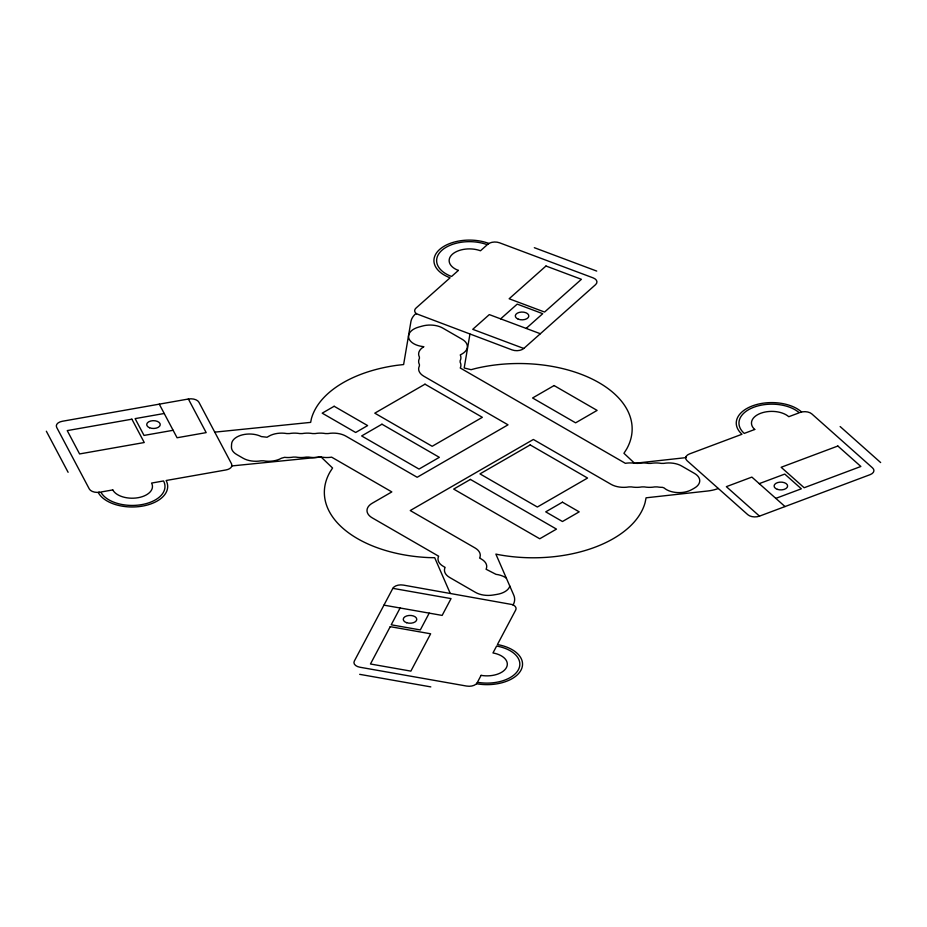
<?xml version="1.0" encoding="UTF-8"?>
<svg xmlns="http://www.w3.org/2000/svg" width="927" height="927" viewBox="0 0 927 927"><rect width="100%" height="100%" fill="white"/><g stroke="black" fill="none" stroke-linecap="round" stroke-linejoin="round"><path stroke-width="1.39" d="M231.924 465.366A8.447 4.878 0 0 1 225.945 469.954L166.13 480.51A35.504 20.498 0 0 1 142.561 506.096A35.504 20.498 0 0 1 98.239 492.492L99.849 492.202A8.447 4.878 0 0 1 89.293 488.969L56.674 427.37A8.447 4.878 0 0 1 62.294 421.275L188.378 399.016A8.447 4.878 0 0 1 198.934 402.26L231.553 463.859L231.831 465.933L321.066 456.988L332.561 468.019L329.896 472.191A113.256 65.388 0 0 0 428.726 557.59L434.705 557.73L450.232 593.373M469.943 334.102L464.184 367.984L471.078 369.688L475.551 368.494A113.256 65.388 0 0 1 595.771 380.893A113.256 65.388 0 0 1 626.606 449.12L623.941 453.291L634.624 463.303L685.713 457.66L685.864 456.999M509.804 586.073L509.63 586.664A17.914 10.348 0 0 1 496.976 594.392L493.025 595.041A17.914 10.348 0 0 1 475.505 592.388L449.688 577.486A17.914 10.348 0 0 1 444.786 568.147L445.111 567.394L443.233 566.304A17.914 10.348 0 0 1 438.332 556.976L438.656 556.212L372.237 517.857A17.914 10.348 0 0 1 372.237 503.234L391.831 491.913L331.623 457.15L330.302 457.335A17.914 10.348 0 0 1 321.611 457.092L319.108 457.092A17.914 10.348 0 0 1 308.703 457.092L306.2 457.092A17.914 10.348 0 0 1 295.794 457.092L293.28 457.092A17.914 10.348 0 0 1 284.589 457.335L281.391 458.239A17.914 10.348 0 0 1 263.523 460.823L261.008 460.823A17.914 10.348 0 0 1 243.141 458.239L236.686 454.508A17.914 10.348 0 0 1 231.449 446.86L231.599 444.021A17.914 10.348 0 0 1 242.376 434.867A17.914 10.348 0 0 1 261.321 436.582L267.08 437.243L268.957 436.153A17.914 10.348 0 0 1 286.825 433.569L289.34 433.569A17.914 10.348 0 0 1 299.734 433.569L302.248 433.569A17.914 10.348 0 0 1 312.654 433.569L315.157 433.569A17.914 10.348 0 0 1 325.562 433.569L328.065 433.569A17.914 10.348 0 0 1 345.933 436.153L417.173 477.278L508.019 424.833L423.871 376.246A17.914 10.348 0 0 1 419.398 365.933L419.398 364.485A17.914 10.348 0 0 1 419.398 358.482L419.398 357.034A17.914 10.348 0 0 1 423.871 346.71L422.353 346.489A17.914 10.348 0 0 1 408.656 337.579A17.914 10.348 0 0 1 418.575 327.127L422.202 326.107A17.914 10.348 0 0 1 442.758 328.077L462.121 339.259A17.914 10.348 0 0 1 462.121 353.894L460.244 354.971L460.568 355.736A17.914 10.348 0 0 1 460.14 360.754L460.14 362.202A17.914 10.348 0 0 1 460.568 367.231L460.244 367.984L625.366 463.326L626.687 463.129A17.914 10.348 0 0 1 633.674 463.129L634.589 463.268M392.839 588.344L354.299 661.136A8.447 4.878 0 0 0 359.908 667.231L466.594 686.061A8.447 4.878 0 0 0 477.15 682.828L476.663 683.755A35.504 20.498 0 0 0 520.986 670.151A35.504 20.498 0 0 0 497.417 644.555L515.702 610.024A8.447 4.878 0 0 0 512.469 604.601L403.396 585.099A8.447 4.878 0 0 0 392.839 588.344L451.043 598.61L442.144 615.412L383.952 605.146M400.116 607.996L391.217 624.798L420.313 629.931L429.213 613.129M500.65 318.853L517.22 304.114L542.735 313.685L526.165 328.413M523.778 348.471L595.586 284.624A8.447 4.878 0 0 0 593.106 277.868L499.526 242.793A8.447 4.878 0 0 0 487.834 244.23L488.761 243.407A35.504 20.498 0 0 0 439.653 249.433A35.504 20.498 0 0 0 450.093 277.787L416.026 308.065A8.447 4.878 0 0 0 416.547 313.801L512.086 349.896A8.447 4.878 0 0 0 523.778 348.471L472.735 329.328L489.305 314.601L540.348 333.732M759.236 483.639L784.763 474.079L801.334 488.807L775.818 498.378M759.503 516.13L870.082 474.67A8.447 4.878 0 0 0 872.562 467.915L811.797 413.894A8.447 4.878 0 0 0 800.105 412.457L801.531 411.924A35.504 20.498 0 0 0 752.423 405.899A35.504 20.498 0 0 0 741.982 434.253L689.526 453.917A8.447 4.878 0 0 0 687.046 460.673L747.811 514.694A8.447 4.878 0 0 0 759.503 516.13L726.351 486.663L751.878 477.092L785.018 506.559M718.344 488.494L715.922 489.317A30.429 17.567 0 0 1 707.498 491.02L646.084 497.811L645.099 502.631A113.256 65.388 0 0 1 498.239 554.589L495.864 554.091L513.732 595.088A30.429 17.567 0 0 1 513.755 603.616L513.083 604.891L512.469 604.601M214.763 432.144L310.649 422.376L311.402 418.68A113.256 65.388 0 0 1 396.826 365.331L403.616 364.543L410.916 321.611A30.429 17.567 0 0 1 415.887 313.569L416.547 313.801M164.23 413.488L135.122 418.622L144.021 435.423L173.117 430.29M634.763 463.291L637.892 463.384A17.914 10.348 0 0 1 648.297 463.384L650.8 463.384A17.914 10.348 0 0 1 661.206 463.384L663.709 463.384A17.914 10.348 0 0 1 681.577 465.968L694.485 473.419A17.914 10.348 0 0 1 694.346 488.135A56.663 32.712 0 0 1 690.302 490.348A17.914 10.348 0 0 1 664.08 487.926L662.457 487.347A17.914 10.348 0 0 1 657.255 486.907L654.752 486.907A17.914 10.348 0 0 1 644.346 486.907L641.843 486.907A17.914 10.348 0 0 1 631.438 486.907L628.935 486.907A17.914 10.348 0 0 1 611.055 484.323L533.361 439.468L410.244 510.545L475.03 547.95A17.914 10.348 0 0 1 479.931 557.278L479.607 558.042L481.484 559.132A17.914 10.348 0 0 1 486.385 568.46L486.061 569.224L495.991 574.334A17.914 10.348 0 0 1 506.212 578.042L506.362 578.147M359.676 674.335L430.812 686.895M534.334 247.694L596.71 271.078M840.14 426.547L880.65 462.561M188.378 399.016L206.176 432.619L177.08 437.753L159.282 404.16M46.35 431.229L68.1 472.295M390.232 626.664L370.464 663.999L410.87 671.125L430.638 633.79L390.232 626.664M481.101 675.354L477.451 682.272A32.793 18.934 0 0 0 518.402 669.7A32.793 18.934 0 0 0 496.629 646.049L492.967 652.956A20.29 11.715 0 0 1 506.432 667.579A20.29 11.715 0 0 1 481.101 675.354M458.378 270.417L451.565 276.478A32.793 18.934 0 0 1 441.924 250.278A32.793 18.934 0 0 1 487.289 244.716L480.476 250.777A20.29 11.715 0 0 0 452.411 254.218A20.29 11.715 0 0 0 458.378 270.417M545.968 266.014L509.143 298.761L544.578 312.051L581.414 279.305L545.968 266.014M334.149 406.269L322.202 413.164L355.667 432.492L367.625 425.586L334.149 406.269M424.995 384.184L374.786 413.164L432.167 446.293L482.364 417.312L424.995 384.184M381.959 424.207L361.646 435.945L419.016 469.074L439.34 457.335L381.959 424.207M554.091 385.562L532.573 397.984L575.609 422.828L597.115 410.406L554.091 385.562M470.418 479.421L453.685 489.085L539.746 538.772L556.478 529.108L470.418 479.421M530.186 444.914L479.977 473.894L537.359 507.023L587.556 478.042L530.186 444.914M562.457 502.191L545.725 511.855L562.457 521.519L579.19 511.855L562.457 502.191M754.74 429.468L744.254 433.407A32.793 18.934 0 0 1 753.894 407.208A32.793 18.934 0 0 1 799.259 412.782L788.773 416.71A20.29 11.715 0 0 0 760.708 413.268A20.29 11.715 0 0 0 754.74 429.468M837.857 446.026L781.148 467.278L804.161 487.741L860.87 466.478L837.857 446.026M131.889 419.189L67.231 430.603L79.583 453.94L144.253 442.527L131.889 419.189M112.781 489.919L100.823 492.04A32.793 18.934 0 0 0 141.773 504.612A32.793 18.934 0 0 0 163.546 480.962L151.576 483.071A20.29 11.715 0 0 1 138.111 497.706A20.29 11.715 0 0 1 112.781 489.919M406.629 622.712A6.767 3.905 0 0 0 416.779 619.34A6.767 3.905 0 0 0 406.652 615.945A6.767 3.905 0 0 0 406.629 622.712M149.548 427.753A6.767 3.905 0 0 0 160.209 424.948A6.767 3.905 0 0 0 150.672 421.02A6.767 3.905 0 0 0 149.548 427.753M777.394 489.363A6.767 3.905 0 0 0 787.614 486.061A6.767 3.905 0 0 0 777.544 482.608A6.767 3.905 0 0 0 777.394 489.363M518.193 319.143A6.767 3.905 0 0 0 528.796 316.269A6.767 3.905 0 0 0 519.19 312.411A6.767 3.905 0 0 0 518.193 319.143"/></g></svg>
